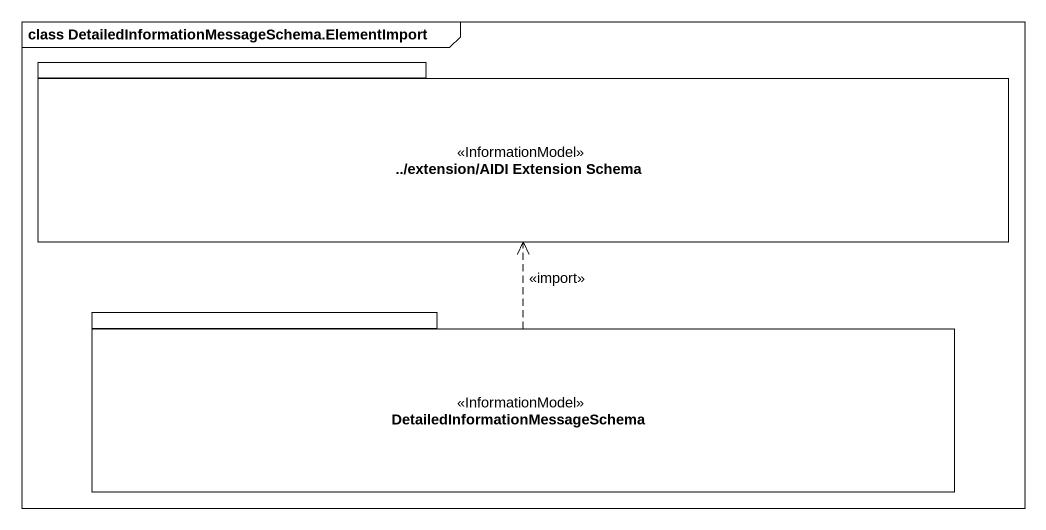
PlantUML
@startuml
mainframe class DetailedInformationMessageSchema.ElementImport
package "../extension/AIDI Extension Schema" as extension_AIDI_Extension <<InformationModel>> {
}
package "DetailedInformationMessageSchema" as DetailedInformationMessageSc <<InformationModel>> {
}
DetailedInformationMessageSc .up.> extension_AIDI_Extension : <<import>>
@enduml
